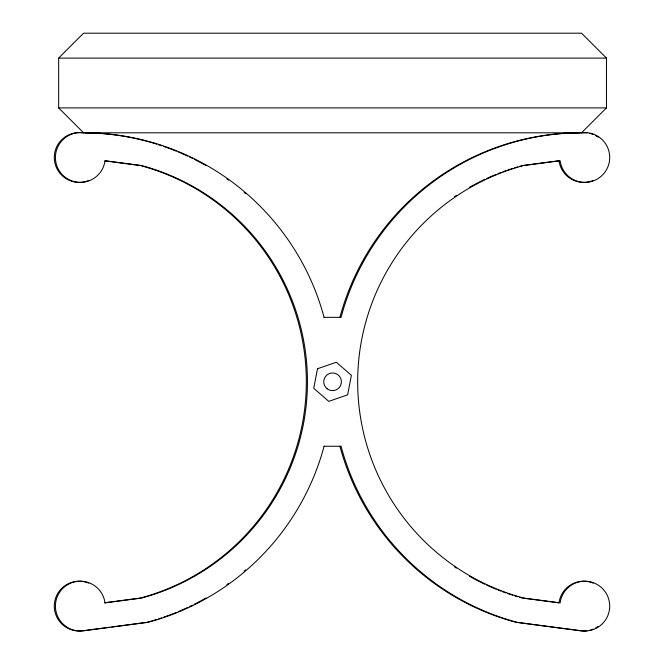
<?xml version="1.0" encoding="UTF-8"?>
<svg xmlns="http://www.w3.org/2000/svg" width="664" height="664" viewBox="0 0 664 664"><rect width="100%" height="100%" fill="white"/><g stroke="black" fill="none" stroke-linecap="round" stroke-linejoin="round"><path stroke-width="1" d="M324.082 317.351A249 249 0 0 0 83.564 132.8L58.664 107.9L58.664 58.1L83.564 33.2L581.564 33.2L606.464 58.1L606.464 107.9L581.564 132.8A249 249 0 0 0 341.047 317.351L323.949 317.351M104.887 602.729L140.386 598.056A223.884 223.884 0 0 0 140.386 165.543L104.887 160.871M104.787 602.887L141.507 598.056A223.884 223.884 0 0 0 141.507 165.543L105.003 160.738A24.9 24.9 0 0 1 77.065 182.177A24.9 24.9 0 0 1 55.627 154.239A24.9 24.9 0 0 1 83.564 132.8M84.461 630.534L82.436 630.8A24.9 24.9 0 0 1 54.498 602.862A24.9 24.9 0 0 1 88.719 583.108M86.478 630.269L109.693 627.214M111.701 626.949L145.881 622.45M58.664 58.1L606.464 58.1M58.664 107.9L606.464 107.9M586.934 132.8L82.436 132.8A24.9 24.9 0 0 0 54.498 160.738A24.9 24.9 0 0 0 88.719 180.492M323.949 446.249L341.047 446.249A249 249 0 0 0 517.115 622.317L581.564 630.8A24.9 24.9 0 0 0 609.502 609.361A24.9 24.9 0 0 0 588.063 581.423A24.9 24.9 0 0 0 560.125 602.862L523.614 598.056A223.884 223.884 0 0 1 523.614 165.543L560.125 160.738A24.9 24.9 0 0 0 588.063 182.177A24.9 24.9 0 0 0 609.502 154.239A24.9 24.9 0 0 0 581.564 132.8M339.918 446.249A249 249 0 0 0 515.994 622.317L580.436 630.8A24.9 24.9 0 0 0 586.934 630.8M339.918 317.351A249 249 0 0 1 579.415 132.8M324.082 446.249A249 249 0 0 1 148.006 622.317L83.564 630.8A24.9 24.9 0 0 1 55.627 609.361A24.9 24.9 0 0 1 77.065 581.423A24.9 24.9 0 0 1 105.003 602.862M598.098 626.418A24.9 24.9 0 0 1 595.732 627.903M593.218 629.115A24.9 24.9 0 0 1 589.682 630.285M593.218 583.108A24.9 24.9 0 0 0 558.997 602.862L522.493 598.056A223.884 223.884 0 0 1 519.547 597.243M593.218 180.492A24.9 24.9 0 0 1 558.997 160.738L522.493 165.543A223.884 223.884 0 0 0 519.547 166.357M589.682 133.315A24.9 24.9 0 0 1 593.218 134.485M595.732 135.697A24.9 24.9 0 0 1 598.098 137.182M245.688 569.812A249 249 0 0 1 244.12 571.164M228.599 583.39A249 249 0 0 1 226.914 584.602M206.047 597.949A249 249 0 0 1 194.253 604.281M192.394 605.203A249 249 0 0 1 189.597 606.564M187.721 607.444A249 249 0 0 1 178.209 611.644M176.284 612.44A249 249 0 0 1 163.635 617.188M161.676 617.86A249 249 0 0 1 158.721 618.823M156.754 619.454A249 249 0 0 1 146.885 622.317M85.507 132.817A249 249 0 0 1 145.897 141.025M146.885 141.283A249 249 0 0 1 156.754 144.146M158.721 144.777A249 249 0 0 1 161.676 145.74M163.635 146.412A249 249 0 0 1 176.284 151.16M178.209 151.956A249 249 0 0 1 187.721 156.156M189.597 157.036A249 249 0 0 1 192.394 158.397M194.253 159.318A249 249 0 0 1 206.047 165.651M226.914 178.998A249 249 0 0 1 228.599 180.21M244.12 192.435A249 249 0 0 1 245.688 193.788M517.58 596.679A223.884 223.884 0 0 1 514.641 595.799M512.683 595.185A223.884 223.884 0 0 1 507.802 593.574M505.852 592.894A223.884 223.884 0 0 1 502.939 591.848M501.005 591.118A223.884 223.884 0 0 1 498.116 589.997M496.199 589.234A223.884 223.884 0 0 1 486.712 585.125M484.836 584.245A223.884 223.884 0 0 1 469.373 576.194M456.317 568.135A223.884 223.884 0 0 1 454.608 566.981M454.608 196.619A223.884 223.884 0 0 1 456.317 195.465M469.373 187.406A223.884 223.884 0 0 1 484.836 179.355M486.712 178.475A223.884 223.884 0 0 1 496.199 174.366M498.116 173.603A223.884 223.884 0 0 1 501.005 172.482M502.939 171.752A223.884 223.884 0 0 1 505.852 170.706M507.802 170.025A223.884 223.884 0 0 1 512.683 168.415M514.641 167.801A223.884 223.884 0 0 1 517.58 166.921M317.508 368.752L313.74 388.315L328.788 401.363L347.612 394.848L351.389 375.284L336.333 362.237L317.508 368.752M327.186 388.805A8.831 8.831 0 0 0 341.321 382.954A8.831 8.831 0 0 0 329.178 373.641A8.831 8.831 0 0 0 327.186 388.805"/></g></svg>
